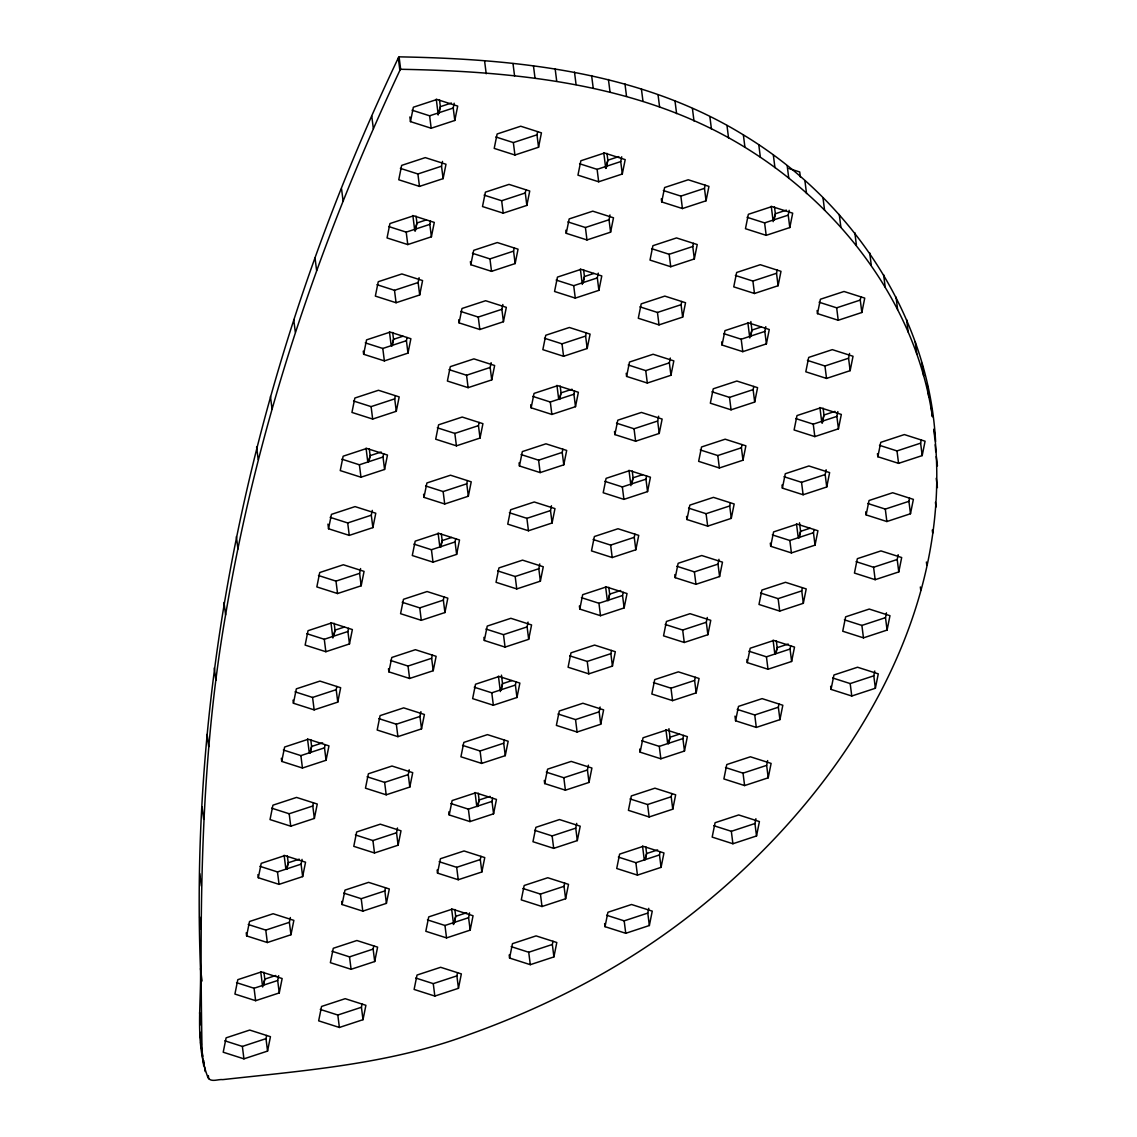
<?xml version="1.0" encoding="UTF-8"?>
<svg xmlns="http://www.w3.org/2000/svg" width="1137" height="1137" viewBox="0 0 1137 1137"><rect width="100%" height="100%" fill="white"/><g stroke="black" fill="none" stroke-linecap="round" stroke-linejoin="round"><path stroke-width="1.5" d="M935.595 441.469C928.645 314.665 850.703 199.728 743.371 134.877C640.628 71.603 517.051 58.968 399.087 56.85L398.305 57.944C263.457 340.858 188.245 654.329 200.482 968.568C201.42 1004.554 194.64 1043.411 208.085 1077.862C211.269 1082.666 218.276 1078.97 222.824 1079.61C305.768 1070.429 390.432 1064.033 469.283 1034.471C552.255 1004.795 631.405 963.082 699.966 907.44C841.252 793.612 956.26 617.334 934.031 429.033L934.685 437.745M202.116 1054.951C199.487 908.037 200.297 760.141 225.595 614.875C257.133 426.133 318.701 243.375 399.869 70.38L400.65 69.286L399.087 56.85M246.615 935.907L249.515 921.51L273.136 913.736L293.858 920.373L290.958 934.756L267.337 942.53L246.615 935.907L246.232 932.795M258.326 877.736L261.212 863.353L284.833 855.578L305.555 862.201L302.655 876.599L279.048 884.359L258.326 877.736L257.928 874.623M281.72 761.406L284.62 747.023L308.241 739.249L328.963 745.872L326.063 760.269L302.442 768.029L281.72 761.406L281.336 758.308M293.431 703.249L296.331 688.851L319.938 681.091L340.659 687.714L337.774 702.112L314.153 709.872L293.431 703.249L293.033 700.136M328.536 528.762L331.435 514.365L355.057 506.605L375.778 513.228L372.879 527.611L349.258 535.385L328.536 528.762L327.953 524.1M363.641 354.275L366.54 339.878L390.162 332.103L410.883 338.727L407.984 353.124L384.363 360.898L363.641 354.275L363.257 351.162M410.457 121.616L413.356 107.219L436.978 99.459L457.699 106.082L454.8 120.465L431.179 128.239L410.457 121.616L409.874 116.955M263.514 985.509L264.807 979.113L263.94 972.277M286.922 869.18L288.215 862.784L287.348 855.948M310.33 752.865L311.623 746.455L310.756 739.618M334.065 634.929L335.031 630.14L334.164 623.303M369.17 460.442L370.136 455.639L369.269 448.802M392.251 345.719L393.544 339.323L392.677 332.487M415.332 230.982L416.952 222.994L416.085 216.158M439.067 113.06L440.346 106.665L439.493 99.829M267.55 1051.085L270.45 1036.688L249.728 1030.065L226.107 1037.839L223.207 1052.222L243.929 1058.845L267.55 1051.085L265.987 1038.649L266.626 1035.452M279.261 992.928L282.147 978.531L261.425 971.908L237.804 979.668L234.918 994.065L255.64 1000.688L279.261 992.928L277.684 980.492L278.65 975.688M290.958 934.756L289.381 922.32L290.347 917.531M302.655 876.599L301.092 864.163L302.058 859.373M314.366 818.427L317.266 804.044L296.544 797.421L272.923 805.181L270.023 819.578L290.745 826.201L314.366 818.427L312.789 806.005L313.442 802.807M326.063 760.269L324.5 747.833L325.139 744.636M337.774 702.112L336.197 689.676L336.836 686.478M349.471 643.94L352.371 629.557L331.649 622.92L308.028 630.694L305.128 645.091L325.85 651.714L349.471 643.94L347.908 631.504L348.547 628.306M361.182 585.782L364.067 571.385L343.346 564.762L319.724 572.536L316.839 586.919L337.561 593.542L361.182 585.782L359.605 573.346L360.571 568.557M372.879 527.611L371.302 515.189L372.268 510.385M384.576 469.453L387.475 455.056L366.754 448.433L343.132 456.207L340.247 470.59L360.969 477.213L384.576 469.453L383.013 457.017L383.652 453.819M396.287 411.296L399.186 396.898L378.465 390.275L354.843 398.035L351.944 412.433L372.666 419.056L396.287 411.296L394.71 398.86L395.363 395.662M407.984 353.124L406.421 340.688L407.06 337.49M419.695 294.966L422.58 280.569L401.858 273.946L378.251 281.72L375.352 296.103L396.074 302.726L419.695 294.966L418.118 282.53L419.084 277.726M431.392 236.794L434.291 222.411L413.57 215.788L389.948 223.548L387.049 237.946L407.771 244.569L431.392 236.794L429.829 224.373L430.468 221.175M443.103 178.637L445.988 164.24L425.266 157.617L401.645 165.391L398.76 179.774L419.482 186.397L443.103 178.637L441.526 166.201L442.492 161.411M454.8 120.465L453.222 108.043L454.189 103.24M342.066 904.512L344.966 890.115L368.587 882.355L389.309 888.978L386.409 903.361L362.788 911.135L342.066 904.512L341.683 901.399M388.882 671.853L391.782 657.47L415.389 649.696L436.125 656.319L433.225 670.716L409.604 678.476L388.882 671.853L388.484 668.755M423.987 497.366L426.887 482.969L450.508 475.209L471.23 481.832L468.33 496.229L444.709 503.989L423.987 497.366L423.604 494.254M459.092 322.88L461.992 308.482L485.613 300.722L506.335 307.345L503.435 321.728L479.828 329.503L459.092 322.88L458.708 319.767M470.803 264.708L473.703 250.325L497.31 242.551L518.046 249.174L515.146 263.571L491.525 271.345L470.803 264.708L470.405 261.609M440.886 546.982L442.179 540.587L441.312 533.75M363.001 1019.69L365.901 1005.307L345.179 998.684L321.558 1006.444L318.658 1020.841L339.38 1027.464L363.001 1019.69L361.438 1007.268L362.078 1004.07M374.713 961.532L377.598 947.135L356.876 940.512L333.269 948.286L330.37 962.669L351.091 969.292L374.713 961.532L373.135 949.097L373.775 945.899M386.409 903.361L384.846 890.939L385.486 887.741M398.106 845.203L401.006 830.806L380.284 824.183L356.663 831.957L353.778 846.34L374.499 852.977L398.106 845.203L396.543 832.767L397.509 827.978M409.817 787.046L412.717 772.648L391.995 766.025L368.374 773.785L365.474 788.183L386.196 794.806L409.817 787.046L408.24 774.61L409.206 769.806M421.514 728.874L424.414 714.491L403.692 707.868L380.071 715.628L377.171 730.025L397.907 736.648L421.514 728.874L419.951 716.452L420.917 711.648M433.225 670.716L431.648 658.28L432.302 655.083M444.922 612.545L447.822 598.161L427.1 591.538L403.479 599.298L400.579 613.696L421.301 620.319L444.922 612.545L443.359 600.123L443.998 596.925M456.633 554.387L459.519 539.99L438.797 533.367L415.19 541.141L412.29 555.524L433.012 562.161L456.633 554.387L455.056 541.951L455.695 538.753M468.33 496.229L466.767 483.793L467.406 480.596M480.027 438.058L482.927 423.675L462.205 417.052L438.584 424.812L435.698 439.209L456.42 445.832L480.027 438.058L478.464 425.636L479.103 422.438M491.738 379.9L494.638 365.503L473.916 358.88L450.295 366.654L447.395 381.037L468.117 387.66L491.738 379.9L490.161 367.464L491.127 362.675M503.435 321.728L501.872 309.307L502.838 304.503M515.146 263.571L513.569 251.135L514.222 247.937M526.843 205.413L529.743 191.016L509.021 184.393L485.4 192.153L482.5 206.55L503.222 213.173L526.843 205.413L525.28 192.977L525.919 189.78M538.554 147.241L541.439 132.858L520.718 126.221L497.111 133.995L494.211 148.393L514.933 155.016L538.554 147.241L536.977 134.82L537.616 131.622M437.518 873.117L440.417 858.733L464.038 850.959L484.76 857.582L481.861 871.98L458.239 879.74L437.518 873.117L437.134 870.004M449.229 814.959L452.114 800.562L475.735 792.802L496.457 799.425L493.572 813.808L469.951 821.582L449.229 814.959L448.831 811.846M484.334 640.472L487.233 626.075L510.854 618.301L531.576 624.938L528.677 639.321L505.055 647.095L484.334 640.472L483.936 637.36M519.438 465.971L522.338 451.588L545.959 443.814L566.681 450.437L563.781 464.834L540.16 472.594L519.438 465.971L519.055 462.873M531.15 407.813L534.035 393.416L557.656 385.656L578.378 392.279L575.493 406.676L551.871 414.437L531.15 407.813L530.752 404.701M566.254 233.327L569.154 218.929L592.775 211.169L613.497 217.792L610.597 232.175L586.976 239.95L566.254 233.327L565.856 230.214M454.43 922.732L455.71 916.337L454.843 909.501M477.824 806.403L479.118 800.007L478.251 793.171M501.232 690.074L502.526 683.678L501.445 675.136M559.745 399.258L561.038 392.862L560.171 386.026M583.153 282.928L584.446 276.533L583.579 269.696M606.234 168.205L607.854 160.203L606.987 153.367M458.453 988.309L461.352 973.912L440.63 967.289L417.009 975.049L414.11 989.446L434.831 996.069L458.453 988.309L456.889 975.873L457.529 972.675M470.164 930.137L473.049 915.754L452.327 909.117L428.72 916.891L425.821 931.288L446.543 937.911L470.164 930.137L468.586 917.701L469.553 912.912M481.861 871.98L480.297 859.544L480.937 856.346M493.572 813.808L491.994 801.386L492.634 798.188M505.269 755.65L508.168 741.253L487.446 734.63L463.825 742.404L460.926 756.787L481.647 763.41L505.269 755.65L503.705 743.214L504.345 740.016M516.965 697.493L519.865 683.095L499.143 676.472L475.522 684.232L472.637 698.63L493.359 705.253L516.965 697.493L515.402 685.057L516.042 681.859M528.677 639.321L527.099 626.885L528.065 622.095M540.373 581.163L543.273 566.766L522.551 560.143L498.93 567.917L496.03 582.3L516.752 588.923L540.373 581.163L538.81 568.727L539.777 563.938M552.085 522.992L554.97 508.609L534.248 501.985L510.641 509.746L507.742 524.143L528.463 530.766L552.085 522.992L550.507 510.57L551.473 505.766M563.781 464.834L562.218 452.398L562.858 449.2M575.493 406.676L573.915 394.241L574.555 391.043M587.189 348.505L590.089 334.122L569.367 327.484L545.746 335.259L542.846 349.656L563.568 356.279L587.189 348.505L585.612 336.069L586.266 332.871M598.886 290.347L601.786 275.95L581.064 269.327L557.443 277.101L554.558 291.484L575.279 298.107L598.886 290.347L597.323 277.911L598.289 273.122M610.597 232.175L609.02 219.754L609.986 214.95M622.294 174.018L625.194 159.621L604.472 152.998L580.851 160.772L577.951 175.155L598.673 181.778L622.294 174.018L620.731 161.582L621.697 156.792M509.575 958.05L512.46 943.667L536.081 935.893L556.803 942.516L553.904 956.913L530.297 964.673L509.575 958.05L509.177 954.952M544.68 783.564L547.579 769.166L571.186 761.406L591.908 768.029L589.023 782.427L565.402 790.187L544.68 783.564L544.282 780.451M579.785 609.077L582.684 594.679L606.305 586.919L627.027 593.542L624.128 607.925L600.507 615.7L579.785 609.077L579.387 605.964M614.89 434.59L617.789 420.193L641.41 412.433L662.132 419.056L659.233 433.439L635.611 441.213L614.89 434.59L614.506 431.477M626.601 376.418L629.5 362.035L653.107 354.261L673.829 360.884L670.944 375.281L647.323 383.041L626.601 376.418L626.203 373.32M661.706 201.931L664.605 187.534L688.226 179.774L708.948 186.397L706.049 200.794L682.427 208.554L661.706 201.931L661.308 198.819M608.394 600.521L609.674 594.125L608.821 587.289M631.802 484.191L633.082 477.796L632.215 470.96M553.904 956.913L552.34 944.477L552.98 941.28M565.615 898.742L568.514 884.359L547.778 877.736L524.171 885.496L521.272 899.893L541.994 906.516L565.615 898.742L564.037 886.32L564.691 883.122M577.312 840.584L580.211 826.187L559.489 819.564L535.868 827.338L532.969 841.721L553.691 848.358L577.312 840.584L575.748 828.148L576.715 823.359M589.023 782.427L587.445 769.991L588.412 765.187M600.72 724.255L603.619 709.872L582.897 703.249L559.276 711.009L556.377 725.406L577.099 732.029L600.72 724.255L599.156 711.833L600.123 707.029M612.431 666.097L615.316 651.7L594.594 645.077L570.973 652.851L568.088 667.234L588.81 673.857L612.431 666.097L610.853 653.661L611.493 650.463M624.128 607.925L622.55 595.504L623.204 592.306M635.825 549.768L638.724 535.371L618.002 528.748L594.381 536.522L591.496 550.905L612.218 557.542L635.825 549.768L634.261 537.332L634.901 534.134M647.536 491.61L650.435 477.213L629.699 470.59L606.092 478.35L603.193 492.747L623.915 499.37L647.536 491.61L645.958 479.174L646.612 475.977M659.233 433.439L657.669 421.017L658.636 416.213M670.944 375.281L669.366 362.845L670.333 358.056M682.641 317.109L685.54 302.726L664.818 296.103L641.197 303.863L638.298 318.261L659.019 324.884L682.641 317.109L681.077 304.688L681.717 301.49M694.337 258.952L697.237 244.554L676.515 237.931L652.894 245.706L650.009 260.089L670.731 266.726L694.337 258.952L692.774 246.516L693.414 243.318M706.049 200.794L704.471 188.358L705.125 185.16M605.026 926.669L607.911 912.272L631.532 904.498L652.254 911.135L649.355 925.518L625.748 933.292L605.026 926.669L604.628 923.557M640.131 752.168L643.03 737.785L666.637 730.011L687.359 736.634L684.474 751.031L660.853 758.791L640.131 752.168L639.733 749.07M675.236 577.681L678.135 563.298L701.756 555.524L722.478 562.147L719.579 576.544L695.958 584.304L675.236 577.681L674.852 574.569M686.947 519.524L689.832 505.126L713.453 497.366L734.175 503.989L731.276 518.373L707.669 526.147L686.947 519.524L686.549 516.411M722.052 345.037L724.951 330.64L748.558 322.865L769.28 329.503L766.395 343.886L742.774 351.66L722.052 345.037L721.654 341.924M645.645 858.35L646.612 853.546L645.759 846.71M668.741 743.626L670.02 737.231L668.94 728.675M750.662 336.481L751.941 330.085L750.861 321.529M774.055 220.152L775.349 213.756L774.482 206.92M649.355 925.518L647.792 913.082L648.758 908.292M661.066 867.36L663.965 852.963L643.244 846.34L619.622 854.114L616.723 868.497L637.445 875.12L661.066 867.36L659.488 854.925L660.142 851.727M672.763 809.189L675.662 794.806L654.94 788.183L631.319 795.943L628.42 810.34L649.156 816.963L672.763 809.189L671.2 796.767L671.839 793.569M684.474 751.031L682.896 738.595L683.55 735.397M696.171 692.874L699.07 678.476L678.348 671.853L654.727 679.613L651.828 694.011L672.55 700.634L696.171 692.874L694.608 680.438L695.247 677.24M707.882 634.702L710.767 620.319L690.045 613.682L666.424 621.456L663.539 635.853L684.261 642.476L707.882 634.702L706.304 622.266L707.271 617.476M719.579 576.544L718.015 564.108L718.968 559.319M731.276 518.373L729.712 505.951L730.352 502.753M742.987 460.215L745.886 445.818L725.164 439.195L701.543 446.969L698.644 461.352L719.366 467.975L742.987 460.215L741.409 447.779L742.063 444.581M754.684 402.057L757.583 387.66L736.861 381.037L713.24 388.797L710.341 403.194L731.063 409.817L754.684 402.057L753.12 389.621L753.76 386.424M766.395 343.886L764.817 331.45L765.784 326.66M778.092 285.728L780.991 271.331L760.269 264.708L736.648 272.482L733.749 286.865L754.471 293.488L778.092 285.728L776.528 273.292L777.168 270.094M789.803 227.556L792.688 213.173L771.966 206.55L748.345 214.31L745.46 228.708L766.182 235.331L789.803 227.556L788.225 215.135L789.192 210.331M735.582 720.787L738.481 706.39L762.103 698.63L782.824 705.253L779.925 719.636L756.304 727.41L735.582 720.787L734.999 716.125M747.279 662.615L750.178 648.232L773.8 640.458L794.521 647.081L791.622 661.478L768.001 669.238L747.279 662.615L746.895 659.517M770.687 546.286L773.586 531.903L797.208 524.129L817.929 530.752L815.03 545.149L791.409 552.923L770.687 546.286L770.303 543.188M782.398 488.128L785.283 473.731L808.904 465.971L829.626 472.594L826.741 486.991L803.12 494.751L782.398 488.128L782 485.016M817.503 313.641L820.402 299.244L844.009 291.484L864.745 298.107L861.846 312.49L838.225 320.264L817.503 313.641L817.105 310.529M776.216 652.467L777.182 647.664L776.315 640.827M799.297 537.744L800.59 531.349L799.51 522.793M822.378 423.007L823.984 415.019L823.131 408.183M756.517 835.965L759.417 821.568L738.695 814.945L715.074 822.719L712.174 837.102L732.896 843.739L756.517 835.965L754.94 823.529L755.906 818.739M768.214 777.807L771.113 763.41L750.392 756.787L726.77 764.547L723.885 778.944L744.607 785.568L768.214 777.807L766.651 765.372L767.617 760.568M779.925 719.636L778.348 707.214L779.001 704.016M791.622 661.478L790.059 649.042L790.698 645.844M803.333 603.306L806.218 588.923L785.496 582.3L761.889 590.06L758.99 604.458L779.712 611.081L803.333 603.306L801.756 590.885L802.395 587.687M815.03 545.149L813.467 532.713L814.106 529.515M826.741 486.991L825.164 474.555L826.13 469.752M838.438 428.82L841.337 414.437L820.616 407.813L796.994 415.573L794.095 429.971L814.817 436.594L838.438 428.82L836.86 416.398L837.827 411.594M850.135 370.662L853.034 356.265L832.312 349.642L808.691 357.416L805.806 371.799L826.528 378.422L850.135 370.662L848.572 358.226L849.538 353.436M861.846 312.49L860.268 300.069L860.922 296.871M831.033 689.392L833.933 674.994L857.554 667.234L878.276 673.857L875.376 688.255L851.755 696.015L831.033 689.392L830.635 686.279M866.138 514.905L869.038 500.507L892.659 492.747L913.381 499.37L910.481 513.753L886.86 521.528L866.138 514.905L865.754 511.792M877.849 456.733L880.749 442.35L904.356 434.576L925.077 441.199L922.192 455.596L898.571 463.356L877.849 456.733L877.451 453.635M875.376 688.255L873.799 675.819L874.765 671.015M887.073 630.083L889.973 615.7L869.251 609.062L845.63 616.837L842.73 631.234L863.466 637.857L887.073 630.083L885.51 617.647L886.476 612.857M898.784 571.925L901.684 557.528L880.948 550.905L857.341 558.679L854.441 573.062L875.163 579.685L898.784 571.925L897.207 559.489L898.173 554.7M910.481 513.753L908.918 501.332L909.557 498.134M922.192 455.596L920.615 443.16L921.254 439.962M438.072 114.88L440.346 106.665L451.375 103.041M415.119 229.56L416.952 222.994L426.389 219.882M391.725 345.89L393.544 339.323L402.981 336.211M368.317 462.219L370.136 455.639L381.151 452.014M333.198 636.706L335.031 630.14L344.468 627.027M309.804 753.035L311.623 746.455L322.638 742.831M286.396 869.364L288.215 862.784L299.23 859.16M262.988 985.694L264.807 979.113L275.822 975.489M440.36 547.153L442.179 540.587L451.631 537.474M605.58 168.432L607.854 160.203L618.869 156.579M582.627 283.113L584.446 276.533L593.898 273.434M559.219 399.442L561.038 392.862L572.053 389.238M500.706 690.258L502.526 683.678L511.977 680.566M477.298 806.588L479.118 800.007L490.132 796.383M453.436 924.552L455.71 916.337L466.738 912.713M631.262 484.376L633.082 477.796L642.533 474.697M607.854 600.706L609.674 594.125L620.703 590.501M773.53 220.336L775.349 213.756L786.378 210.132M750.122 336.651L751.941 330.085L761.392 326.973M668.201 743.797L670.02 737.231L679.471 734.118M644.793 860.126L646.612 853.546L657.641 849.922M822.165 421.585L823.984 415.019L835.013 411.395M798.757 537.915L800.59 531.349L810.027 528.236M775.363 654.244L777.182 647.664L788.197 644.039M412.077 110.204L429.615 115.803L453.222 108.043M400.366 168.361L417.904 173.975L441.526 166.201M495.831 136.98L513.355 142.58L536.977 134.82M388.669 226.533L406.207 232.133L429.829 224.373M484.12 195.138L501.659 200.737L525.28 192.977M579.572 163.742L597.11 169.356L620.731 161.582M376.972 284.691L394.496 290.305L418.118 282.53M472.423 253.295L489.948 258.909L513.569 251.135M567.875 221.914L585.413 227.514L609.02 219.754M663.326 190.519L680.864 196.118L704.471 188.358M365.261 342.862L382.799 348.462L406.421 340.688M460.712 311.467L478.251 317.067L501.872 309.307M556.164 280.072L573.702 285.685L597.323 277.911M651.615 248.676L669.153 254.29L692.774 246.516M747.08 217.295L764.604 222.895L788.225 215.135M353.564 401.02L371.103 406.62L394.71 398.86M449.016 369.624L466.554 375.238L490.161 367.464M544.467 338.243L562.005 343.843L585.612 336.069M639.918 306.848L657.456 312.448L681.077 304.688M735.369 275.452L752.907 281.066L776.528 273.292M341.853 459.177L359.391 464.791L383.013 457.017M437.304 427.796L454.843 433.396L478.464 425.636M532.77 396.401L550.294 402.001L573.915 394.241M628.221 365.005L645.745 370.619L669.366 362.845M723.672 333.624L741.196 339.224L764.817 331.45M819.123 302.229L836.661 307.829L860.268 300.069M330.156 517.349L347.695 522.949L371.302 515.189M425.608 485.954L443.146 491.554L466.767 483.793M521.059 454.558L538.597 460.172L562.218 452.398M616.51 423.177L634.048 428.777L657.669 421.017M711.961 391.782L729.499 397.382L753.12 389.621M807.412 360.386L824.95 366L848.572 358.226M318.459 575.507L335.983 581.121L359.605 573.346M413.911 544.111L431.435 549.725L455.056 541.951M509.362 512.73L526.886 518.33L550.507 510.57M604.813 481.335L622.337 486.934L645.958 479.174M700.264 449.939L717.802 455.553L741.409 447.779M795.715 418.558L813.253 424.158L836.86 416.398M306.748 633.679L324.287 639.278L347.908 631.504M402.2 602.283L419.738 607.883L443.359 600.123M497.651 570.888L515.189 576.502L538.81 568.727M593.102 539.492L610.64 545.106L634.261 537.332M688.553 508.111L706.091 513.711L729.712 505.951M784.004 476.716L801.542 482.315L825.164 474.555M879.469 445.32L896.994 450.934L920.615 443.16M295.051 691.836L312.576 697.436L336.197 689.676M390.503 660.441L408.027 666.055L431.648 658.28M485.954 629.059L503.492 634.659L527.099 626.885M581.405 597.664L598.943 603.264L622.55 595.504M676.856 566.269L694.394 571.883L718.015 564.108M772.307 534.887L789.845 540.487L813.467 532.713M867.758 503.492L885.297 509.092L908.918 501.332M283.34 749.994L300.879 755.608L324.5 747.833M378.792 718.612L396.33 724.212L419.951 716.452M474.243 687.217L491.781 692.817L515.402 685.057M569.694 655.822L587.232 661.436L610.853 653.661M665.159 624.44L682.683 630.04L706.304 622.266M760.61 593.045L778.134 598.645L801.756 590.885M856.062 561.65L873.586 567.264L897.207 559.489M271.644 808.165L289.182 813.765L312.789 806.005M367.095 776.77L384.633 782.37L408.24 774.61M462.546 745.375L480.084 750.988L503.705 743.214M557.997 713.993L575.535 719.593L599.156 711.833M653.448 682.598L670.986 688.198L694.608 680.438M748.899 651.203L766.437 656.816L790.059 649.042M844.35 619.821L861.889 625.421L885.51 617.647M259.932 866.323L277.471 871.937L301.092 864.163M355.384 834.928L372.922 840.541L396.543 832.767M450.849 803.546L468.373 809.146L491.994 801.386M546.3 772.151L563.824 777.751L587.445 769.991M641.751 740.755L659.275 746.369L682.896 738.595M737.202 709.374L754.741 714.974L778.348 707.214M832.654 677.979L850.192 683.579L873.799 675.819M248.236 924.495L265.774 930.094L289.381 922.32M343.687 893.099L361.225 898.699L384.846 890.939M439.138 861.704L456.676 867.318L480.297 859.544M534.589 830.323L552.127 835.922L575.748 828.148M630.04 798.927L647.578 804.527L671.2 796.767M725.491 767.532L743.029 773.146L766.651 765.372M236.539 982.652L254.063 988.252L277.684 980.492M331.99 951.257L349.514 956.871L373.135 949.097M427.441 919.876L444.965 925.475L468.586 917.701M522.892 888.48L540.43 894.08L564.037 886.32M618.343 857.085L635.881 862.699L659.488 854.925M713.794 825.704L731.333 831.303L754.94 823.529M224.828 1040.81L242.366 1046.424L265.987 1038.649M320.279 1009.429L337.817 1015.028L361.438 1007.268M415.73 978.033L433.268 983.633L456.889 975.873M511.181 946.638L528.719 952.252L552.34 944.477M606.632 915.257L624.17 920.856L647.792 913.082M400.65 69.286C518.628 71.389 642.192 84.039 744.934 147.298C840.812 206.209 915.726 303.906 932.439 416.767L930.862 404.346M788.979 168.532L799.723 171.971L800.377 177.102M200.553 1042.515L202.869 1056.287M927.195 384.334L928.758 396.756M936.263 456.548L937.428 465.872M922.064 363.385L923.628 375.821M936.234 478.279L937.414 487.602M915.242 341.768L916.82 354.204M935.424 502.369L936.007 507.031M906.615 319.625L908.193 332.061M932.283 530.041L932.681 533.154M896.055 297.112L897.619 309.548M926.399 562.019L926.783 565.132M883.605 274.614L885.183 287.05M920.345 586.962L920.728 590.075M896.994 450.934L898.571 463.356M869.72 252.869L871.283 265.305M854.825 232.687L856.403 245.123M885.297 509.092L886.86 521.528M839.277 214.481L840.84 226.917M873.586 567.264L875.163 579.685M822.989 197.767L824.567 210.203M836.661 307.829L838.225 320.264M861.889 625.421L863.466 637.857M804.953 181.096L806.531 193.532M824.95 366L826.528 378.422M819.905 407.515L821.838 422.907M787.23 166.016L788.808 178.438M850.192 683.579L851.755 696.015M813.253 424.158L814.817 436.594M773.359 155.172L774.937 167.608M771.256 206.252L773.203 221.644M801.542 482.315L803.12 494.751M758.791 144.769L760.355 157.204M764.604 222.895L766.182 235.331M796.497 523.844L798.217 537.517M743.371 134.877L744.934 147.298M789.845 540.487L791.409 552.923M752.907 281.066L754.471 293.488M726.984 125.496L728.547 137.932M747.848 322.581L749.795 337.959M778.134 598.645L779.712 611.081M741.196 339.224L742.774 351.66M709.872 116.699L711.449 129.121M773.089 640.174L774.809 653.846M766.437 656.816L768.001 669.238M729.499 397.382L731.063 409.817M692.433 108.555L693.996 120.991M754.741 714.974L756.304 727.41M675.023 101.193L676.6 113.615M717.802 455.553L719.366 467.975M680.864 196.118L682.427 208.554M658.039 94.655L659.602 107.091M743.029 773.146L744.607 785.568M706.091 513.711L707.669 526.147M669.153 254.29L670.731 266.726M641.41 88.942L642.988 101.364M731.333 831.303L732.896 843.739M694.394 571.883L695.958 584.304M657.456 312.448L659.019 324.884M624.966 83.925L626.53 96.347M682.683 630.04L684.261 642.476M645.745 370.619L647.323 383.041M608.437 79.505L610.015 91.926M603.761 152.713L605.708 168.091M670.986 688.198L672.55 700.634M591.624 75.582L593.201 88.018M634.048 428.777L635.611 441.213M597.11 169.356L598.673 181.778M665.927 729.727L667.661 743.399M628.988 470.306L630.936 485.684M574.498 72.128L576.061 84.564M659.275 746.369L660.853 758.791M622.337 486.934L623.915 499.37M585.413 227.514L586.976 239.95M555.154 68.817L556.718 81.253M580.353 269.043L582.3 284.421M647.578 804.527L649.156 816.963M610.64 545.106L612.218 557.542M573.702 285.685L575.279 298.107M642.533 846.056L644.253 859.728M605.595 586.621L607.314 600.308M635.881 862.699L637.445 875.12M533.452 65.79L535.03 78.226M598.943 603.264L600.507 615.7M562.005 343.843L563.568 356.279M556.945 385.358L558.679 399.044M624.17 920.856L625.748 933.292M513 63.544L514.578 75.98M587.232 661.436L588.81 673.857M550.294 402.001L551.871 414.437M513.355 142.58L514.933 155.016M575.535 719.593L577.099 732.029M538.597 460.172L540.16 472.594M484.646 61.355L486.21 73.777M501.659 200.737L503.222 213.173M563.824 777.751L565.402 790.187M526.886 518.33L528.463 530.766M489.948 258.909L491.525 271.345M552.127 835.922L553.691 848.358M515.189 576.502L516.752 588.923M478.251 317.067L479.828 329.503M540.43 894.08L541.994 906.516M436.267 99.161L438.2 114.553M503.492 634.659L505.055 647.095M466.554 375.238L468.117 387.66M429.615 115.803L431.179 128.239M498.432 676.174L500.379 691.566M528.719 952.252L530.297 964.673M491.781 692.817L493.359 705.253M454.843 433.396L456.42 445.832M417.904 173.975L419.482 186.397M398.305 57.944L399.869 70.38M412.859 215.49L414.792 230.882M480.084 750.988L481.647 763.41M443.146 491.554L444.709 503.989M406.207 232.133L407.771 244.569M475.024 792.503L476.758 806.176M438.086 533.082L439.82 546.755M468.373 809.146L469.951 821.582M431.435 549.725L433.012 562.161M394.496 290.305L396.074 302.726M371.771 116.201L373.348 128.623M389.451 331.819L391.171 345.492M456.676 867.318L458.239 879.74M419.738 607.883L421.301 620.319M382.799 348.462L384.363 360.898M451.616 908.833L453.564 924.225M444.965 925.475L446.543 937.911M408.027 666.055L409.604 678.476M371.103 406.62L372.666 419.056M341.541 188.813L343.118 201.235M366.043 448.149L367.777 461.821M433.268 983.633L434.831 996.069M396.33 724.212L397.907 736.648M359.391 464.791L360.969 477.213M384.633 782.37L386.196 794.806M315.048 258.056L316.612 270.478M347.695 522.949L349.258 535.385M372.922 840.541L374.499 852.977M335.983 581.121L337.561 593.542M293.73 319.568L295.293 331.99M330.938 622.635L332.885 638.013M361.225 898.699L362.788 911.135M324.287 639.278L325.85 651.714M349.514 956.871L351.091 969.292M312.576 697.436L314.153 709.872M270.464 396.515L272.027 408.95M307.53 738.965L309.25 752.637M337.817 1015.028L339.38 1027.464M300.879 755.608L302.442 768.029M256.607 446.983L258.17 459.419M289.182 813.765L290.745 826.201M284.122 855.294L285.856 868.966M236.382 536.607L237.946 549.029M277.471 871.937L279.048 884.359M265.774 930.094L267.337 942.53M224.017 602.454L225.595 614.875M260.714 971.609L262.661 987.001M214.296 667.959L215.874 680.395M254.063 988.252L255.64 1000.688M207.133 734.36L208.696 746.782M242.366 1046.424L243.929 1058.845M202.102 806.957L203.679 819.393M199.771 873.586L201.334 886.007M199.657 916.863L201.235 929.284M200.482 968.568L202.059 981.004M208.327 1075.602L208.725 1078.715M199.572 1012.641L201.135 1025.062M203.793 1060.65L204.177 1063.763M204.575 1066.861L205.157 1071.523M199.828 1032.026L201.391 1044.448M202.144 1053.473L203.708 1065.895M935.211 444.723L935.737 451.702"/></g></svg>
